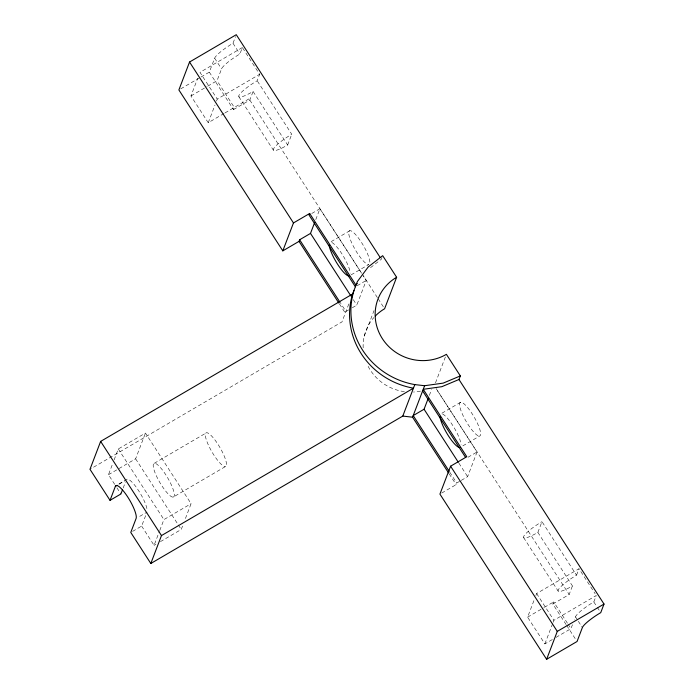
<?xml version="1.0" encoding="UTF-8"?>
<svg xmlns="http://www.w3.org/2000/svg" width="694" height="694" viewBox="0 0 694 694"><rect width="100%" height="100%" fill="white"/><g stroke="black" fill="none" stroke-linecap="round" stroke-linejoin="round"><path stroke-width="0.52" stroke-dasharray="3.47 2.6" d="M224.075 113.452L208.243 122.717L190.963 95.954L197.721 78.249M201.008 76.999L209.31 72.141L214.637 58.192A19.432 3.496 -32.9 0 1 232.993 43.288L235.544 36.609M207.723 86.151L217.04 80.704L221.551 68.888A19.432 3.496 -32.9 0 1 239.898 53.993L242.362 47.548L259.643 74.301L257.179 80.747A19.432 3.496 -32.9 0 0 238.831 95.651A19.432 3.496 -32.9 0 0 253.084 91.478L287.646 144.994A19.432 3.496 -32.9 0 1 273.393 149.158A19.432 3.496 -32.9 0 1 291.749 134.254L257.179 80.747M208.243 122.717L215.001 105.002M216.511 101.064L217.257 99.095L259.643 74.301M209.31 72.141L233.505 109.6L234.32 107.457L217.04 80.704M233.505 109.6L249.805 100.066L253.084 91.478M114.683 484.351L108.464 474.713L112.619 463.818M114.137 459.853L118.301 448.957L145.462 433.065L191.093 503.697L185.038 519.546M123.185 488.003L125.467 482.018M108.464 474.713L135.625 458.821L145.462 433.065M132.58 531.387L141.637 526.087L146.972 512.137L137.915 517.429M287.646 144.994L291.749 134.254M141.637 526.087L154.085 545.354L159.377 531.483M159.759 530.485L163.923 519.589L191.093 503.697M160.418 541.641L181.255 529.461L183.147 524.508M315.779 219.582L319.925 208.721L362.728 274.98M348.813 303.963L341.96 321.903L89.986 469.3M352.283 307.763L356.811 305.108L366.241 280.419L363.309 275.882M381.995 257.474L381.31 259.261L369.39 268.561M364.22 336.226L374.005 310.6M429.352 395.415L431.607 389.49M435.494 382.862L445.643 356.291M441.731 493.052L456.131 484.629L456.747 483.015L460.374 480.899M461.276 480.369L467.617 476.657L477.047 451.976L436.396 389.039M537.876 532.411L541.979 521.671L576.541 575.187A19.432 3.496 -32.9 0 0 558.184 590.091A19.432 3.496 -32.9 0 0 572.437 585.918L537.876 532.411A19.432 3.496 -32.9 0 1 523.623 536.575A19.432 3.496 -32.9 0 1 541.979 521.671M552.329 639.547L544.877 643.911L527.596 617.157L534.363 599.442M535.863 595.504L536.618 593.535L578.996 568.742L595.131 593.717M566.104 624.557L552.858 604.04L553.682 601.898L567.501 623.299M544.877 643.911L552.771 623.247M553.144 622.258L553.899 620.297L596.276 595.495L593.821 601.941A19.432 3.496 -32.9 0 0 575.465 616.845L574.346 619.794M552.858 604.04L569.158 594.506L572.437 585.918M576.541 575.187L578.996 568.742M556.059 637.37L570.962 628.651L572.463 624.713M242.362 47.548L199.976 72.341L217.257 99.095M180.726 88.867L200.089 77.537M190.963 95.954L206.795 86.698M225.012 112.905L250.621 97.923M311.779 213.483L319.925 208.721M349.828 230.72L330.266 242.163A19.432 4.554 59.7 0 1 341.804 253.692A19.432 4.554 59.7 0 1 350.297 273.176M351.103 274.859L368.8 264.509A19.432 4.554 59.7 0 1 351.077 241.408A19.432 4.554 59.7 0 1 356.794 235.96A19.432 4.554 59.7 0 1 369.685 263.668M357.184 285.72L366.241 280.419M348.666 309.88L345.95 311.467L340.667 303.304M118.96 483.952L127.115 479.181A19.432 4.554 59.7 0 1 138.653 490.71L141.264 495.048A19.432 4.554 59.7 0 1 147.145 510.194M154.285 463.288L206.448 432.778M118.986 484.265L124.417 481.089M173.257 497.086A19.432 4.554 59.7 0 0 163.064 470.844A19.432 4.554 59.7 0 0 154.988 472.631A19.432 4.554 59.7 0 0 173.257 497.086L225.42 466.568A19.432 4.554 59.7 0 0 215.227 440.334A19.432 4.554 59.7 0 0 207.15 442.113A19.432 4.554 59.7 0 0 225.42 466.568M154.085 545.354L155.89 544.296M460.634 402.268L441.072 413.711A19.432 4.554 59.7 0 1 452.609 425.24A19.432 4.554 59.7 0 1 461.102 444.724M462.837 445.869L479.606 436.058A19.432 4.554 59.7 0 0 469.413 409.824A19.432 4.554 59.7 0 0 461.337 411.603A19.432 4.554 59.7 0 0 479.606 436.058M467.99 457.268L477.047 451.976M527.596 617.157L543.428 607.892M544.365 607.345L553.682 601.898M232.993 43.288L239.898 53.993M593.821 601.941L596.701 606.4M597.274 607.293L599.581 610.859M249.805 100.066L361.739 273.375M362.329 274.277L377.562 297.873M378.152 298.776L383.426 306.948M436.127 388.536L569.158 594.506M214.637 58.192L221.551 68.888M575.465 616.845L577.772 620.41M578.345 621.304L582.379 627.541M238.857 96.709L273.419 150.225M523.649 537.642L558.21 591.149M568.082 624.192L570.962 628.651M566.686 625.45L575.899 639.712M353.298 299.669L356.811 305.108M458.908 463.176L467.617 476.657M536.618 593.535L553.899 620.297M449.781 472.232L456.747 483.015M339.47 303.998L345.334 313.081M449.165 473.837L456.131 484.629M135.625 458.821L177.742 524.022M178.323 524.933L181.255 529.461M118.301 448.957L163.923 519.589M116.948 487.856L120.903 493.981M420.486 391.121A46.628 44.546 20.9 0 1 413.477 392.032M404.394 391.659A46.628 44.546 20.9 0 1 367.213 364.454M363.162 347.841A46.628 44.546 20.9 0 1 373.875 317.548"/><path stroke-width="1.04" d="M380.139 257.439L236.272 34.7L189.54 62.035L178.879 89.942L282.814 250.855L299.019 241.373L299.635 239.768L310.504 233.41L314.651 222.54M117.173 485.323L115.36 486.381A19.432 4.554 59.7 0 1 127.783 497.069A19.432 4.554 59.7 0 1 136.102 518.487L130.776 532.445L150.815 563.485L161.476 535.577L413.451 388.172A75.637 72.254 20.9 0 1 352.621 293.996L100.647 441.393L89.986 469.3L110.034 500.339L120.903 493.981L122.422 489.99M110.034 500.339L115.36 486.381M282.814 250.855L293.467 222.948L309.68 213.466L355.987 285.173L357.263 283.447M309.68 213.466L309.064 215.079L355.371 286.778M351.979 295.67L357.358 281.591L368.202 266.973L382.68 255.678L396.621 277.27A46.628 44.546 20.9 0 0 382.385 338.689A46.628 44.546 20.9 0 0 446.389 354.33L460.339 375.914L458.968 379.497L441.844 386.688L423.245 389.299L466.793 456.721L450.588 466.203L439.927 494.111L546.62 659.3L577.052 641.499L582.379 627.541A19.432 3.496 -32.9 0 1 600.735 612.646L604.014 604.058L458.968 379.497M396.621 277.27L384.597 308.761A46.628 44.546 20.9 0 0 375.324 315.996M150.815 563.485L402.789 416.079L414.812 384.597A75.637 72.254 20.9 0 1 353.983 290.413M448.584 472.944L412.583 417.207L424.607 385.717L443.214 383.114L460.339 375.914M449.2 471.33L413.199 415.593L424.069 409.234L428.215 398.373M546.62 659.3L557.282 631.393L604.014 604.058M414.812 384.597L424.607 385.717M402.789 416.079L412.583 417.207M422.629 390.904L465.596 457.433M310.504 233.41L350.956 296.034M424.069 409.234L458.326 462.273M189.54 62.035L293.467 222.948M450.588 466.203L557.282 631.393M299.635 239.768L340.086 302.393M299.019 241.373L338.88 303.096M100.647 441.393L161.476 535.577M349.238 275.952A19.432 4.554 59.7 0 1 337.709 264.423A19.432 4.554 59.7 0 1 329.208 244.939M460.044 447.5A19.432 4.554 59.7 0 1 448.506 435.971A19.432 4.554 59.7 0 1 440.013 416.487"/></g></svg>
